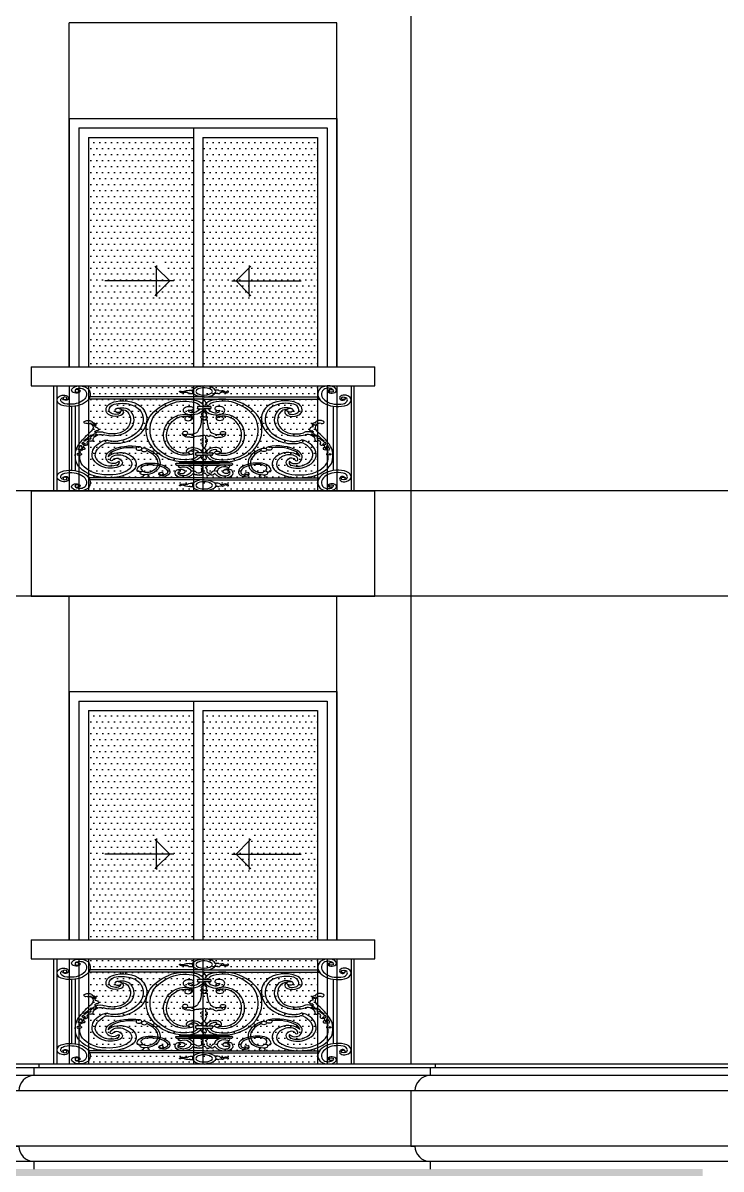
# Model space of a CAD drawing. Extents: x 185 to 567, y -69 to 170.
# Drawn here: x 503.09 to 506.75, y -42.64 to -36.64 of the extents above; entities that cross this region are included whole.
import ezdxf

# ---------------------------------------------------------------- set-up
doc = ezdxf.new("R2010")
doc.units = 0
doc.header["$LTSCALE"] = 0.25
doc.header["$MEASUREMENT"] = 0
doc.layers.get('0').update_dxf_attribs({"linetype": 'CONTINUOUS'})
for name, color, linetype in [('A-ELV 4', 41, 'CONTINUOUS'), ('A-ELV 6', 71, 'CONTINUOUS'), ('A-FerFroge', 156, 'CONTINUOUS'), ('A-GRC', 8, 'CONTINUOUS'), ('A-groves', 8, 'CONTINUOUS'), ('A-WIN', 3, 'CONTINUOUS'), ('A-WIN HAT', 125, 'CONTINUOUS')]:
    doc.layers.add(name, color=color, linetype=linetype)

# ---------------------------------------------------------------- blocks, each defined once
blk = doc.blocks.new('A$C5D9A0A75')
at = {"color": 8}
for p, q in [((-0.2424, -0.5809), (-0.251, -0.5723)), ((-0.2424, -0.5687), (-0.2424, -0.5809)), ((0.2424, -0.5687), (0.2424, -0.5809)), ((0.2424, -0.5809), (0.251, -0.5723)), ((-0.1517, -0.65), (-0.1733, -0.65)), ((0.1517, -0.65), (0.1733, -0.65)), ((-0.251, -0.7277), (-0.2424, -0.7191)), ((-0.2424, -0.7191), (-0.2424, -0.7313)), ((0.2424, -0.7191), (0.2424, -0.7313)), ((0.251, -0.7277), (0.2424, -0.7191))]:
    blk.add_line(p, q, dxfattribs=at)
for p, q in [((-0.1733, -0.65), (-0.5132, -0.65)), ((0.1733, -0.65), (0.5132, -0.65))]:
    blk.add_line(p, q)
at = {"elevation": 0}
for points in [[(-0.2424, -0.5809), (-0.1733, -0.65), (-0.2424, -0.7191), (-0.2424, -0.5809)], [(0.2424, -0.5809), (0.1733, -0.65), (0.2424, -0.7191), (0.2424, -0.5809)]]:
    blk.add_lwpolyline(points, dxfattribs=at)
blk = doc.blocks.new('winnnn')
at = {"layer": 'A-WIN HAT'}
h = blk.add_hatch(dxfattribs=at)
h.set_pattern_fill('DOTS', color=256, scale=0.5, style=0)
h.set_pattern_definition([(0, (-0.6, -1.95), (0.015625, 0.03125), [0, -0.03125])])
h.paths.add_polyline_path([(0.6, -0.1), (0, -0.1), (0, -1.3), (0.6, -1.3)])
h.paths.add_polyline_path([(0.2424, -0.7298), (0.2424, -0.8679), (0.1733, -0.7989)], flags=16)
h.paths.add_polyline_path([(-0.05, -0.1), (-0.6, -0.1), (-0.6, -1.3), (-0.05, -1.3)])
h.paths.add_polyline_path([(-0.2424, -0.7298), (-0.1733, -0.7989), (-0.2424, -0.8679)], flags=16)
h.paths.add_polyline_path([(0.6, -1.4), (0, -1.4), (0, -1.95), (0.6, -1.95)])
h.paths.add_polyline_path([(-0.05, -1.4), (-0.6, -1.4), (-0.6, -1.95), (-0.05, -1.95)])
for p, q in [((-0.7, 0), (0.7, 0)), ((-0.7, 0), (-0.7, -1.3)), ((0.7, 0), (0.7, -1.3)), ((-0.65, -0.05), (0.65, -0.05)), ((-0.65, -0.05), (-0.65, -1.3)), ((-0.05, -0.05), (-0.05, -1.3, 0)), ((0.65, -0.05), (0.65, -1.3)), ((-0.6, -0.1), (-0.05, -0.1)), ((-0.6, -0.1), (-0.6, -1.3)), ((0, -0.1), (0.6, -0.1)), ((0, -0.1), (0, -1.3, 0)), ((0.6, -0.1), (0.6, -1.3)), ((-0.7, -1.4), (-0.7, -1.95)), ((-0.65, -1.4), (-0.65, -1.95)), ((-0.6, -1.4), (-0.6, -1.95)), ((-0.05, -1.4, 0), (-0.05, -1.95, 0)), ((0, -1.4, 0), (0, -1.95, 0)), ((0.6, -1.4), (0.6, -1.95)), ((0.65, -1.4), (0.65, -1.95)), ((0.7, -1.4), (0.7, -1.95))]:
    blk.add_line(p, q)
blk.add_blockref('A$C5D9A0A75', (0, -0.2009, 0))
blk = doc.blocks.new('A$C50FD488D')
for p, q in [((0.209, -0.6483), (0.209, -0.1009)), ((0.2186, -0.0998), (0.2186, -0.6493)), ((1.1814, -0.0998), (1.1814, -0.6493)), ((1.191, -0.6483), (1.191, -0.1009)), ((0.6548, -0.123), (0.6628, -0.123)), ((0.6548, -0.1403), (0.6647, -0.1403)), ((0.7452, -0.1403), (0.7353, -0.1403)), ((0.7452, -0.123), (0.7372, -0.123)), ((0.7, -0.1694), (0.3225, -0.1694)), ((0.7, -0.1578), (0.3264, -0.1578)), ((0.4338, -0.1694), (0.4338, -0.178)), ((0.4426, -0.1694), (0.4426, -0.1784)), ((0.7, -0.1578), (1.0736, -0.1578)), ((0.7, -0.1694), (1.0775, -0.1694)), ((0.9574, -0.1694), (0.9574, -0.1784)), ((0.9662, -0.1694), (0.9662, -0.178)), ((0.2661, -0.2081), (0.2661, -0.5419)), ((0.2779, -0.2064), (0.2779, -0.5436)), ((0.6783, -0.2087), (0.6783, -0.2183)), ((0.7, -0.2072), (0.6798, -0.2072)), ((0.6798, -0.2197), (0.7, -0.2197)), ((0.7, -0.2072), (0.7202, -0.2072)), ((0.7202, -0.2197), (0.7, -0.2197)), ((0.7217, -0.2087), (0.7217, -0.2183)), ((1.1221, -0.2064), (1.1221, -0.5436)), ((1.1339, -0.2081), (1.1339, -0.5419)), ((0.5125, -0.2997), (0.5102, -0.2997)), ((0.5161, -0.2804), (0.5121, -0.2804)), ((0.7006, -0.2627), (0.6887, -0.2627)), ((0.7006, -0.2784), (0.6904, -0.2784)), ((0.695, -0.2742), (0.695, -0.2784)), ((0.6994, -0.2627), (0.7113, -0.2627)), ((0.6994, -0.2784), (0.7096, -0.2784)), ((0.705, -0.2742), (0.705, -0.2784)), ((0.8839, -0.2804), (0.8879, -0.2804)), ((0.8875, -0.2997), (0.8898, -0.2997)), ((0.6839, -0.3272), (0.6818, -0.3272)), ((0.7161, -0.3272), (0.7182, -0.3272)), ((0.6957, -0.3623), (0.6957, -0.3754)), ((0.7043, -0.3623), (0.7043, -0.3754)), ((0.7, -0.4498), (0.675, -0.4498)), ((0.7, -0.4498), (0.725, -0.4498)), ((0.6721, -0.4527), (0.6721, -0.4606)), ((0.675, -0.4635), (0.7, -0.4635)), ((0.725, -0.4635), (0.7, -0.4635)), ((0.7279, -0.4527), (0.7279, -0.4606)), ((0.6071, -0.508), (0.6071, -0.5113)), ((0.6101, -0.5051), (0.7, -0.5051)), ((0.6101, -0.5142), (0.7, -0.5142)), ((0.6196, -0.4984), (0.7, -0.4984)), ((0.6196, -0.4984), (0.6196, -0.5051)), ((0.7, -0.4984), (0.6493, -0.4984)), ((0.7, -0.5051), (0.6493, -0.5051)), ((0.7, -0.5142), (0.6493, -0.5142)), ((0.6904, -0.5142), (0.6904, -0.5216)), ((0.7, -0.4984), (0.7507, -0.4984)), ((0.7804, -0.4984), (0.7, -0.4984)), ((0.7, -0.5051), (0.7507, -0.5051)), ((0.7899, -0.5051), (0.7, -0.5051)), ((0.7, -0.5142), (0.7507, -0.5142)), ((0.7899, -0.5142), (0.7, -0.5142)), ((0.7096, -0.5142), (0.7096, -0.5216)), ((0.7804, -0.4984), (0.7804, -0.5051)), ((0.7929, -0.508), (0.7929, -0.5113)), ((0.6896, -0.5511), (0.6913, -0.5511)), ((0.6913, -0.5365), (0.6913, -0.5511)), ((0.7087, -0.5365), (0.7087, -0.5511)), ((0.7104, -0.5511), (0.7087, -0.5511)), ((0.7, -0.5806), (0.3225, -0.5806)), ((0.7, -0.5922), (0.3264, -0.5922)), ((0.7, -0.5806), (1.0775, -0.5806)), ((0.7, -0.5922), (1.0736, -0.5922)), ((0.6548, -0.6097), (0.6647, -0.6097)), ((0.6548, -0.627), (0.6628, -0.627)), ((0.7452, -0.6097), (0.7353, -0.6097)), ((0.7452, -0.627), (0.7372, -0.627))]:
    blk.add_line(p, q)
at = {"extrusion": (0, 0, -1)}
for centre, major_axis, ratio, start_param, end_param in [((0.2921, -0.1258), (-0.0261, 0), 0.986193, 0.359204, 1.773868), ((0.2934, -0.1324), (0.0205, 0), 0.986193, 4.240292, 5.936586), ((0.2934, -0.1324), (-0.0326, 0), 0.986193, 1.693369, 2.794993), ((0.7, -0.1293), (-0.0381, 0), 0.770201, 4.712389, 7.853982), ((0.7, -0.1293), (-0.0273, 0.0003), 0.684091, 4.704331, 7.845923), ((0.2448, -0.173), (0.0261, 0), 0.986193, 2.925853, 4.340517), ((0.241, -0.1635), (0.0157, 0), 0.986193, 4.340517, 6.796357), ((0.2823, -0.1222), (0.0157, 0), 0.986193, 1.044957, 3.500797), ((0.2921, -0.1258), (0.014, 0), 0.986193, 3.500797, 4.101526), ((0.2858, -0.128), (-0.00887, 0), 0.986193, 1.609909, 4.186549), ((0.2625, -0.1436), (-0.0534, 0), 0.986193, 2.793121, 3.920657), ((0.2625, -0.1436), (-0.0655, 0), 0.986193, 2.793121, 3.920657), ((0.6222, -0.13), (-0.0028, 0), 0.986193, -0.347364, 2.45784), ((0.6295, -0.1254), (-0.0114, 0), 0.986193, 4.153001, 5.767627), ((0.6295, -0.1254), (-0.00588, 0), 0.986193, 3.689898, 5.767627), ((0.6391, -0.1312), (-0.00547, 0), 0.986193, 0.548305, 1.353902), ((0.6406, -0.1429), (0.00954, 0), 0.986193, 4.147409, 5.443922), ((0.64, -0.1359), (0.0103, 0), 0.986193, 4.517077, 4.873859), ((0.6413, -0.1028), (0.0235, 0), 0.986193, 1.128208, 1.558447), ((0.645, -0.138), (-0.00206, 0.00206), 1, 1.523847, 1.779943), ((0.6548, -0.1317), (0.00879, 0), 0.986193, 1.570796, 2.558971), ((0.6548, -0.1317), (0.00879, 0), 0.986193, 4.310092, 4.712389), ((0.2516, -0.1742), (0.0326, 0), 0.986193, 1.904728, 3.006352), ((0.2516, -0.1742), (0.0205, 0), 0.986193, 1.904728, 3.601022), ((0.2448, -0.173), (0.014, 0), 0.986193, 3.739788, 4.340517), ((0.2447, -0.165), (0.00696, 0), 0.986193, 3.141593, 9.424778), ((0.247, -0.1668), (0.00887, 0), 0.986193, 0.513172, 3.089812), ((0.2625, -0.1436), (-0.0534, 0), 0.986193, 3.920657, 5.048192), ((0.4243, -0.2245), (0.045, 0), 0.986193, 3.136144, 4.437415), ((0.4353, -0.2481), (-0.0711, 0), 0.986193, 1.239292, 2.685863), ((0.683, -0.3257), (-0.1734, 0), 0.986193, 0.307207, 0.972216), ((0.6371, -0.2594), (0.092, 0), 0.986193, 4.113809, 5.142554), ((0.6371, -0.2594), (0.0807, 0), 0.986193, 4.113809, 5.142554), ((0.6588, -0.2128), (-0.0287, 0), 0.986193, 2.000961, 2.94312), ((0.6588, -0.2128), (-0.04, 0), 0.986193, 2.000961, 2.99964), ((0.7044, -0.1907), (0.0109, 0), 0.986193, 2.526413, 3.810715), ((0.6844, -0.1751), (-0.0145, 0), 0.986193, 2.72718, 3.810715), ((0.2625, -0.1436), (-0.0655, 0), 0.986193, 3.920657, 5.048192), ((0.411, -0.2282), (0.0318, 0), 0.986193, 1.02315, 3.250179), ((0.4243, -0.2245), (0.0343, 0), 0.986193, 3.117833, 4.149148), ((0.4308, -0.257), (-0.0667, 0), 0.986193, 1.189802, 2.81634), ((0.419, -0.2277), (0.0104, 0), 0.986193, 3.141593, 9.424778), ((0.4306, -0.2453), (0.0316, 0), 0.986193, 4.08399, 5.814843), ((0.4148, -0.2381), (-0.0213, 0), 0.986193, 1.766722, 4.073893), ((0.4306, -0.2453), (0.021, 0), 0.986193, -1.540418, -0.468342), ((0.3935, -0.2713), (0.119, 0), 0.986193, -0.478494, 0.140238), ((0.683, -0.3257), (0.1621, 0), 0.986193, 3.544055, 4.113809), ((0.6575, -0.2273), (0.0253, 0), 0.986193, 1.662425, 3.379143), ((0.6513, -0.2258), (-0.0189, 0), 0.986193, 0.23755, 1.917148), ((0.6541, -0.2182), (-0.0107, 0), 0.986193, 1.917148, 5.316293), ((0.6588, -0.2128), (0.04, 0), 0.986193, 0.177072, 1.662425), ((0.6588, -0.2128), (-0.0287, 0), 0.986193, 3.389621, 4.490786), ((0.6798, -0.2087), (0.00147, 0), 0.986193, 3.141593, 4.712389), ((0.6798, -0.2183), (0.00147, 0), 0.986193, 1.570796, 3.141593), ((0.411, -0.2282), (0.0212, 0), 0.986193, 1.359839, 3.277918), ((0.4148, -0.2381), (0.0107, 0), 0.986193, -0.207114, 1.517375), ((0.3646, -0.2783), (0.0949, 0), 0.986193, -0.468342, 0.502042), ((0.3646, -0.2783), (-0.1056, 0), 0.986193, 2.67325, 3.643635), ((0.3738, -0.2759), (-0.1269, 0), 0.986193, 2.81634, 3.559374), ((0.6372, -0.3587), (0, 0.1102), 0.634622, -1.455899, 0.198074), ((0.6441, -0.2665), (-0.0174, 0), 0.986193, 1.67343, 3.999532), ((0.6618, -0.2272), (0.0138, 0), 0.986193, 1.325993, 3.162944), ((0.6956, -0.2483), (0.00484, 0), 0.986193, 2.222604, 4.060581), ((0.6951, -0.2595), (0.00403, 0), 0.986193, 2.222604, 4.060581), ((0.6833, -0.2323), (0.0155, 0), 0.986193, -0.501731, 0.918989), ((0.691, -0.2542), (0.00273, 0), 0.986193, -0.918989, 0.918989), ((0.3143, -0.2907), (-0.0071, 0), 0.986193, 4.239124, 6.908824), ((0.3209, -0.2953), (0.0152, 0), 0.986193, 3.767232, 5.474069), ((0.3224, -0.3063), (-0.0107, 0), 0.986193, 1.097531, 2.553849), ((0.2998, -0.3171), (0.0457, 0), 0.986193, -0.809116, -0.712984), ((0.3358, -0.2921), (0.00146, 0), 0.986193, 1.387681, 3.665061), ((0.3315, -0.2897), (-0.00351, 0), 0.986193, 2.51217, 3.665061), ((0.3376, -0.3017), (-0.00841, 0), 0.986193, 1.387681, 2.785357), ((0.332, -0.3037), (-0.0144, 0), 0.986193, 2.785357, 3.792328), ((0.3821, -0.2825), (0.1293, 0), 0.986193, 0.040903, 1.04538), ((0.6364, -0.3304), (0, 0.168), 0.749863, 2.987054, 5.054443), ((0.5118, -0.2802), (0.1786, 0), 0.986193, -0.010351, 0.269948), ((0.7013, -0.2633), (-0.0127, 0), 0.986193, -1.050198, 0.054521), ((0.3036, -0.3187), (0.0334, 0), 0.986193, -0.587743, 0.619356), ((0.3445, -0.3136), (0.00147, 0), 0.986193, 1.906583, 3.426498), ((0.3456, -0.3139), (-0.00182, 0.00182), 1, 5.778964, 6.141834), ((0.3431, -0.3375), (0.00181, 0), 0.986193, -0.253663, 1.416259), ((0.3386, -0.3303), (0.0165, 0), 0.986193, -1.23501, -0.133651), ((0.3466, -0.3366), (-0.00175, 0), 0.986193, -0.253663, 2.002078), ((0.3487, -0.3289), (-0.00629, 0), 0.986193, 3.007942, 4.929364), ((0.3985, -0.2966), (0.0669, 0), 0.986193, 0.502042, 2.015089), ((0.4005, -0.2989), (0.0534, 0), 0.986193, 0.481174, 2.075535), ((0.3828, -0.2799), (-0.117, 0), 0.986193, 3.559374, 4.361123), ((0.6534, -0.327), (0.0285, 0), 0.986193, 0.005829, 1.918893), ((0.6936, -0.5929), (-0.4456, 0), 0.986193, 0.456975, 0.619356), ((0.2462, -0.3282), (0.0854, 0), 0.986193, 0.444529, 0.783696), ((0.3269, -0.3661), (-0.00411, 0), 0.986193, 0.444529, 3.917405), ((0.3343, -0.3726), (-0.00575, 0), 0.986193, -0.597423, 0.701205), ((0.3359, -0.3583), (0.00328, 0), 0.986193, 1.056125, 3.391753), ((0.3327, -0.3493), (-0.0083, 0), 0.986193, 3.078791, 4.711877), ((0.3629, -0.3816), (-0.0264, 0), 0.986193, -0.122631, 0.984654), ((0.341, -0.3672), (-0.00708, 0), 0.986193, 1.056125, 1.960136), ((0.3461, -0.3481), (0.00514, 0), 0.986193, 1.224743, 3.000432), ((0.3437, -0.3407), (0.00156, 0), 0.986193, 2.393715, 4.557851), ((0.3389, -0.3451), (-0.00499, 0), 0.986193, 2.393715, 2.865382), ((0.3451, -0.3434), (-0.00147, 0), 0.986193, 4.095125, 6.006974), ((0.3617, -0.373), (-0.0219, 0), 0.986193, 0.60362, 0.944428), ((0.36, -0.3641), (0.0243, 0), 0.986193, 4.095125, 5.362212), ((0.3483, -0.3542), (-0.00144, 0), 0.986193, 1.218517, 4.325141), ((0.3617, -0.373), (0.0189, 0), 0.986193, 3.923198, 5.156681), ((0.6372, -0.3581), (0, 0.1052), 0.664345, 2.792693, 4.826957), ((0.6481, -0.3501), (-0.0189, 0), 0.986193, 4.424307, 6.467477), ((0.6382, -0.3467), (0.00867, 0), 0.986193, 3.141593, 9.424778), ((0.6599, -0.3629), (-0.00819, 0), 0.986193, 3.762001, 5.60071), ((0.6777, -0.3759), (0.014, 0), 0.986193, 3.787884, 5.054616), ((0.6841, -0.3565), (-0.0067, 0), 0.986193, 3.987504, 4.964118), ((0.6917, -0.365), (-0.00484, 0), 0.986193, 0.845912, 2.529622), ((0.4242, -0.4623), (0.1454, 0), 0.986193, 3.070847, 3.598568), ((0.2968, -0.4152), (-0.00258, 0), 0.986193, 0.190764, 3.677531), ((0.3086, -0.4016), (-0.00766, 0), 0.986193, -0.544841, 0.757911), ((0.3074, -0.4023), (-0.00629, 0), 0.986193, 3.685922, 5.738345), ((0.3031, -0.4013), (-0.00496, 0), 0.986193, 1.545099, 3.312198), ((0.3122, -0.4176), (0.00705, 0), 0.986193, 2.192956, 4.9735), ((0.3085, -0.3882), (-0.00191, 0), 0.986193, 3.7565, 6.59316), ((0.3112, -0.4027), (0.00326, 0), 0.986193, 1.079241, 3.312198), ((0.3271, -0.4011), (0.0209, 0), 0.986193, 3.756501, 4.081862), ((0.3154, -0.4058), (-0.00536, 0), 0.986193, 2.583833, 4.9735), ((0.3066, -0.3735), (0.0138, 0), 0.986193, 0.400155, 0.940269), ((0.3302, -0.3967), (-0.0121, 0), 0.986193, -0.557759, 0.436551), ((0.3256, -0.3946), (0.00706, 0), 0.986193, 3.578144, 5.326019), ((0.3231, -0.3804), (-0.00404, 0), 0.986193, 0.400155, 2.512824), ((0.3279, -0.3769), (0.00194, 0), 0.986193, -0.597423, 2.512824), ((0.3323, -0.3853), (0.00445, 0), 0.986193, -0.122631, 2.184426), ((0.4137, -0.4531), (-0.0791, 0), 0.986193, 0.094175, 1.069333), ((0.4591, -0.4875), (0.1219, 0), 0.986193, 3.626248, 3.961743), ((0.3793, -0.3901), (0.00656, 0), 0.986193, 4.127294, 5.247131), ((0.3829, -0.4142), (-0.0164, 0), 0.986193, 1.131987, 1.889406), ((0.4068, -0.3443), (0.0474, 0), 0.986193, 1.219531, 2.105538), ((0.4107, -0.3311), (-0.0723, 0), 0.986193, 4.186973, 5.030999), ((0.46, -0.5116), (-0.0986, 0), 0.986193, 0.847252, 1.876614), ((0.6934, -0.3825), (0.00433, 0), 0.986193, 1.875147, 4.408038), ((0.6963, -0.4005), (-0.00587, 0), 0.986193, -0.780965, 0.780965), ((0.6904, -0.3729), (-0.00589, 0), 0.986193, 3.583441, 4.408038), ((0.6906, -0.3915), (0.00524, 0), 0.986193, -1.266445, 1.266445), ((0.6868, -0.4098), (0.00756, 0), 0.986193, -0.780965, -0.059676), ((0.706, -0.4126), (0.0121, 0), 0.986193, 2.301082, 3.417667), ((0.4249, -0.4637), (-0.1398, 0), 0.986193, 0.223137, 0.363351), ((0.2922, -0.4288), (-0.00571, 0), 0.986193, 3.508652, 5.408534), ((0.3069, -0.4463), (0.0127, 0), 0.986193, 2.444401, 4.409658), ((0.3022, -0.4326), (-0.00495, 0), 0.986193, 0.367059, 1.782679), ((0.3022, -0.4183), (-0.00375, 0), 0.986193, -1.206139, 0.535939), ((0.2993, -0.4259), (-0.00441, 0), 0.986193, 1.935454, 3.61259), ((0.3044, -0.4283), (-0.00631, 0), 0.986193, 2.192956, 4.91313), ((0.4093, -0.4607), (0.0759, 0), 0.986193, 2.176291, 3.342001), ((0.4093, -0.4607), (0.0653, 0), 0.986193, 2.176291, 3.613177), ((0.4259, -0.4735), (-0.0471, 0), 0.986193, -0.551208, 0.847252), ((0.4259, -0.4735), (0.0395, 0), 0.986193, 3.247905, 3.988844), ((0.4246, -0.4926), (-0.0447, 0), 0.986193, 0.555033, 2.128552), ((0.46, -0.5116), (-0.091, 0), 0.986193, 0.847252, 1.775558), ((0.4869, -0.4275), (0.00925, 0), 0.986193, 3.141593, 9.424778), ((0.5044, -0.435), (0.00925, 0), 0.986193, 3.141593, 9.424778), ((0.46, -0.5116), (0.0986, 0), 0.986193, -1.051426, -0.604473), ((0.46, -0.5116), (0.091, 0), 0.986193, -0.95037, -0.604473), ((0.5419, -0.4474), (-0.00969, 0), 0.986193, 0.203134, 1.344916), ((0.6613, -0.4415), (-0.0187, 0), 0.986193, -0.611101, 1.440214), ((0.6625, -0.4377), (0.00464, 0), 0.986193, 1.87872, 4.710272), ((0.6629, -0.4536), (0.031, 0), 0.986193, 4.581806, 6.159658), ((0.6628, -0.4536), (0.0208, 0), 0.986193, 4.699759, 6.096997), ((0.675, -0.4527), (0.00294, 0), 0.986193, 3.141593, 4.712389), ((0.7035, -0.4388), (-0.0108, 0), 0.986193, -0.769176, 0.965496), ((0.6938, -0.4481), (0.00262, 0), 0.986193, -0.769176, 0.769176), ((0.6942, -0.4256), (0.0055, 0), 0.986193, -0.84051, 0.965496), ((0.3853, -0.4756), (0.1062, 0), 0.986193, 2.22596, 3.172079), ((0.2876, -0.4578), (0.0038, 0), 0.986193, 3.141593, 9.424778), ((0.3854, -0.4756), (0.0917, 0), 0.986193, 2.216856, 3.176603), ((0.3217, -0.4709), (0.028, 0), 0.986193, 3.087824, 3.501086), ((0.2959, -0.4577), (0.00362, 0), 0.986193, -1.200664, 1.691177), ((0.4208, -0.4878), (-0.0279, 0), 0.986193, 0.006108, 1.81447), ((0.3972, -0.4873), (0.00434, 0), 0.986193, -0.037495, 3.068222), ((0.4143, -0.4918), (0.0135, 0), 0.986193, 3.494217, 5.041103), ((0.4067, -0.5019), (-0.026, 0), 0.986193, 2.049556, 4.160152), ((0.4116, -0.5096), (-0.0517, 0), 0.986193, 1.883649, 3.597263), ((0.4116, -0.5096), (0.0662, 0), 0.986193, -0.984044, 0.45567), ((0.4724, -0.5031), (-0.0759, 0), 0.986193, 2.537119, 3.56788), ((0.4724, -0.5031), (0.0836, 0), 0.986193, -0.604473, 0.213243), ((0.5419, -0.4474), (0.00969, 0), 0.986193, 0.579329, 1.596479), ((0.6447, -0.4482), (0.0501, 0), 0.986193, 0.31332, 1.348449), ((0.6504, -0.4512), (0.0333, 0), 0.986193, 0.38402, 1.030313), ((0.675, -0.4606), (-0.00294, 0), 0.986193, 4.712389, 6.283185), ((0.6997, -0.4788), (-0.00775, 0), 0.986193, -0.81588, 0.81588), ((0.689, -0.4676), (0.0079, 0), 0.986193, -0.546224, 0.81588), ((0.6877, -0.4914), (0.00973, 0), 0.986193, -0.81588, 0.81588), ((0.3943, -0.4821), (0.0496, 0), 0.986193, 1.018559, 2.176291), ((0.3943, -0.4821), (0.0389, 0), 0.986193, 1.018559, 2.176291), ((0.4021, -0.4879), (-0.0193, 0), 0.986193, 3.502327, 5.731977), ((0.4067, -0.5019), (0.0153, 0), 0.986193, -0.500246, 1.018559), ((0.5195, -0.5424), (-0.0388, 0), 0.986193, -0.010266, 1.508225), ((0.5144, -0.5326), (-0.02, 0), 0.986193, -0.153938, 1.183318), ((0.5198, -0.5432), (-0.0319, 0), 0.986193, 1.15152, 1.500262), ((0.5243, -0.5808), (-0.0781, 0), 0.986193, 1.477321, 2.262749), ((0.5243, -0.5808), (-0.0704, 0), 0.986193, 1.477321, 2.262749), ((0.4992, -0.5119), (-0.0556, 0), 0.986193, 3.300043, 4.143488), ((0.5501, -0.55), (-0.0375, 0), 0.986193, 2.265705, 3.10214), ((0.6101, -0.508), (0.00294, 0), 0.986193, 3.141593, 4.712389), ((0.6101, -0.5113), (-0.00294, 0), 0.986193, 4.712389, 6.283185), ((0.6209, -0.5218), (-0.00525, 0), 0.986193, 4.527174, 6.98995), ((0.6335, -0.5468), (0.0332, 0), 0.986193, 4.187766, 6.285251), ((0.6335, -0.5468), (-0.0233, 0), 0.986193, 1.046173, 3.586786), ((0.695, -0.5214), (0.00463, 0), 0.986193, 1.620238, 3.108149), ((0.2516, -0.5758), (-0.0326, 0), 0.986193, 0.13524, 1.236864), ((0.2516, -0.5758), (0.0205, 0), 0.986193, 2.682163, 4.378457), ((0.2625, -0.6064), (0.0655, 0), 0.986193, 4.376586, 5.504121), ((0.2625, -0.6064), (0.0534, 0), 0.986193, 4.376586, 5.504121), ((0.2625, -0.6064), (-0.0655, 0), 0.986193, 2.362528, 3.490064), ((0.3775, -0.4944), (-0.0865, 0), 0.986193, 4.712389, 5.430246), ((0.3775, -0.4944), (-0.072, 0), 0.986193, 4.695569, 5.430246), ((0.3915, -0.4868), (0.0953, 0), 0.986193, 0.581027, 1.717764), ((0.3915, -0.4865), (-0.081, 0), 0.986193, 3.748469, 4.870759), ((0.4892, -0.5422), (-0.00856, 0), 0.986193, 2.258777, 6.210372), ((0.4995, -0.5557), (-0.00856, 0), 0.986193, -1.220497, 2.8792), ((0.5067, -0.5257), (0.0397, 0), 0.986193, 0.971295, 1.828835), ((0.5138, -0.5305), (-0.0241, 0), 0.986193, 4.01445, 4.96415), ((0.4992, -0.5119), (-0.0479, 0), 0.986193, 3.629804, 4.033873), ((0.5604, -0.5612), (0.00859, 0), 0.986193, 2.449744, 4.261139), ((0.56, -0.5594), (0.00684, 0), 0.986193, 3.141593, 9.424778), ((0.5501, -0.55), (0.0298, 0), 0.986193, -0.875887, -0.023874), ((0.566, -0.5518), (-0.0143, 0), 0.986193, 2.957403, 4.232351), ((0.566, -0.5518), (0.0219, 0), 0.986193, -0.154706, 1.090758), ((0.6303, -0.5559), (0.0253, 0), 0.986193, 1.521268, 3.60072), ((0.6223, -0.5518), (-0.0163, 0), 0.986193, 0.44789, 2.354725), ((0.6309, -0.5559), (0.0159, 0), 0.986193, 1.544729, 3.589483), ((0.6306, -0.5454), (-0.0265, 0), 0.986193, 3.586786, 4.686322), ((0.6319, -0.5465), (0.0348, 0), 0.986193, 0.432203, 1.57951), ((0.6335, -0.5468), (0.0233, 0.0233), 1, 1.165751, 1.225211), ((0.6629, -0.5649), (0.00605, 0), 0.986193, -1.339211, -0.50515), ((0.6682, -0.5516), (-0.00509, 0), 0.986193, 1.277223, 2.908786), ((0.675, -0.5583), (0.00781, 0), 0.986193, 1.353928, 2.636442), ((0.6815, -0.5485), (0.00856, 0), 0.986193, 0.31267, 2.908786), ((0.6873, -0.5607), (-0.00726, 0), 0.986193, 3.205723, 5.116798), ((0.6976, -0.5357), (-0.00637, 0), 0.986193, -0.119702, 1.112412), ((0.6979, -0.5614), (0.00336, 0), 0.986193, 3.205723, 4.562542), ((0.6938, -0.528), (-0.00233, 0), 0.986193, 2.029181, 4.254004), ((0.6971, -0.5559), (-0.00221, 0), 0.986193, 3.148587, 4.562542), ((0.7005, -0.5558), (0.000869, 0.000869), 1, 3.843332, 5.068991), ((0.2448, -0.577), (-0.0261, 0), 0.986193, -1.198924, 0.21574), ((0.2448, -0.577), (-0.014, 0), 0.986193, -1.198924, -0.598195), ((0.241, -0.5865), (-0.0157, 0), 0.986193, 2.628421, 5.084261), ((0.2447, -0.585), (0.00696, 0), 0.986193, 3.141593, 9.424778), ((0.247, -0.5832), (-0.00887, 0), 0.986193, 0.05178, 2.628421), ((0.2625, -0.6064), (0.0534, 0), 0.986193, -0.779064, 0.348471), ((0.5049, -0.5732), (0.00492, 0), 0.986193, 2.129858, 4.153328), ((0.4978, -0.5619), (0.0086, 0), 0.986193, 0.273969, 1.011735), ((0.5001, -0.5809), (-0.00425, 0), 0.986193, 2.129858, 3.088852), ((0.5225, -0.5619), (-0.0086, 0), 0.986193, -1.011735, -0.273969), ((0.5201, -0.5809), (-0.00425, 0), 0.986193, 0.05274, 1.011735), ((0.5153, -0.5732), (-0.00492, 0), 0.986193, 2.129858, 4.153328), ((0.5677, -0.5552), (-0.0181, 0), 0.986193, 4.232351, 5.591336), ((0.5677, -0.5552), (0.0104, 0), 0.986193, 1.090758, 1.92466), ((0.6789, -0.5753), (0.00989, 0), 0.986193, 4.495521, 5.311814), ((0.7, -0.6207), (-0.0381, 0), 0.770201, 7.853982, 10.995574), ((0.2823, -0.6278), (-0.0157, 0), 0.986193, -0.359204, 2.096636), ((0.2921, -0.6242), (0.0261, 0), 0.986193, 1.367724, 2.782388), ((0.284, -0.6242), (0.00696, 0), 0.986193, 3.141593, 9.424778), ((0.2921, -0.6242), (-0.014, 0), 0.986193, -0.959933, -0.359204), ((0.2934, -0.6176), (-0.0205, 0), 0.986193, 3.488192, 5.184486), ((0.2858, -0.622), (0.00887, 0), 0.986193, -1.044957, 1.531684), ((0.2934, -0.6176), (0.0326, 0), 0.986193, 0.3466, 1.448224), ((0.6222, -0.62), (0.0028, 0), 0.986193, 0.683753, 3.488957), ((0.6295, -0.6246), (0.0114, 0), 0.986193, 3.657151, 5.271777), ((0.6295, -0.6246), (0.00588, 0), 0.986193, 3.657151, 5.73488), ((0.6391, -0.6188), (0.00547, 0), 0.986193, 1.78769, 2.593288), ((0.6406, -0.6071), (0.00954, 0), 0.986193, 0.839263, 2.135776), ((0.64, -0.6141), (0.0103, 0), 0.986193, 1.409326, 1.766108), ((0.6413, -0.6472), (0.0235, 0), 0.986193, -1.558447, -1.128208), ((0.645, -0.612), (0.00206, 0.00206), 1, 1.36165, 1.617745), ((0.6548, -0.6183), (-0.00879, 0), 0.986193, 0.582622, 1.570796), ((0.6548, -0.6183), (0.00879, 0), 0.986193, 1.570796, 1.973093), ((0.7, -0.6207), (-0.0273, 0.0003), 0.684091, 1.562738, 4.704331)]:
    blk.add_ellipse(centre, major_axis=major_axis, ratio=ratio, start_param=start_param, end_param=end_param, dxfattribs=at)
for centre, major_axis, ratio, start_param, end_param in [((0.7, -0.1293), (0.0381, 0), 0.770201, 4.712389, 7.853982), ((0.7, -0.1293), (0.0273, 0.0003), 0.684091, 4.704331, 7.845923), ((1.1066, -0.1324), (0.0326, 0), 0.986193, 1.693369, 2.794993), ((1.1066, -0.1324), (-0.0205, 0), 0.986193, 4.240292, 5.936586), ((1.1079, -0.1258), (0.0261, 0), 0.986193, 0.359204, 1.773868), ((0.7452, -0.1317), (-0.00879, 0), 0.986193, 4.310092, 4.712389), ((0.7452, -0.1317), (-0.00879, 0), 0.986193, 1.570796, 2.558971), ((0.7587, -0.1028), (-0.0235, 0), 0.986193, 1.128208, 1.558447), ((0.755, -0.138), (0.00206, 0.00206), 1, 1.523847, 1.779943), ((0.7594, -0.1429), (-0.00954, 0), 0.986193, 4.147409, 5.443922), ((0.76, -0.1359), (-0.0103, 0), 0.986193, 4.517077, 4.873859), ((0.7609, -0.1312), (0.00547, 0), 0.986193, 0.548305, 1.353902), ((0.7705, -0.1254), (0.0114, 0), 0.986193, 4.153001, 5.767627), ((0.7705, -0.1254), (0.00588, 0), 0.986193, 3.689898, 5.767627), ((0.7778, -0.13), (0.0028, 0), 0.986193, -0.347364, 2.45784), ((1.1375, -0.1436), (0.0655, 0), 0.986193, 2.793121, 3.920657), ((1.1375, -0.1436), (0.0534, 0), 0.986193, 2.793121, 3.920657), ((1.1142, -0.128), (0.00887, 0), 0.986193, 1.609909, 4.186549), ((1.1177, -0.1222), (-0.0157, 0), 0.986193, 1.044957, 3.500797), ((1.1079, -0.1258), (-0.014, 0), 0.986193, 3.500797, 4.101526), ((1.159, -0.1635), (-0.0157, 0), 0.986193, 4.340517, 6.796357), ((1.1552, -0.173), (-0.0261, 0), 0.986193, 2.925853, 4.340517), ((0.7156, -0.1751), (0.0145, 0), 0.986193, 2.72718, 3.810715), ((0.7412, -0.2128), (0.04, 0), 0.986193, 2.000961, 2.99964), ((0.6956, -0.1907), (-0.0109, 0), 0.986193, 2.526413, 3.810715), ((0.7412, -0.2128), (0.0287, 0), 0.986193, 2.000961, 2.94312), ((0.7629, -0.2594), (-0.092, 0), 0.986193, 4.113809, 5.142554), ((0.7629, -0.2594), (-0.0807, 0), 0.986193, 4.113809, 5.142554), ((0.717, -0.3257), (0.1734, 0), 0.986193, 0.307207, 0.972216), ((0.9647, -0.2481), (0.0711, 0), 0.986193, 1.239292, 2.685863), ((0.9757, -0.2245), (-0.045, 0), 0.986193, 3.136144, 4.437415), ((1.1375, -0.1436), (0.0534, 0), 0.986193, 3.920657, 5.048192), ((1.153, -0.1668), (-0.00887, 0), 0.986193, 0.513172, 3.089812), ((1.1553, -0.165), (-0.00696, 0), 0.986193, 3.141593, 9.424778), ((1.1484, -0.1742), (-0.0205, 0), 0.986193, 1.904728, 3.601022), ((1.1484, -0.1742), (-0.0326, 0), 0.986193, 1.904728, 3.006352), ((1.1552, -0.173), (-0.014, 0), 0.986193, 3.739788, 4.340517), ((0.7412, -0.2128), (-0.04, 0), 0.986193, 0.177072, 1.662425), ((0.7412, -0.2128), (0.0287, 0), 0.986193, 3.389621, 4.490786), ((0.7202, -0.2087), (-0.00147, 0), 0.986193, 3.141593, 4.712389), ((0.7202, -0.2183), (-0.00147, 0), 0.986193, 1.570796, 3.141593), ((0.7459, -0.2182), (0.0107, 0), 0.986193, 1.917148, 5.316293), ((0.7487, -0.2258), (0.0189, 0), 0.986193, 0.23755, 1.917148), ((0.7425, -0.2273), (-0.0253, 0), 0.986193, 1.662425, 3.379143), ((0.717, -0.3257), (-0.1621, 0), 0.986193, 3.544055, 4.113809), ((1.0065, -0.2713), (-0.119, 0), 0.986193, -0.478494, 0.140238), ((0.9692, -0.257), (0.0667, 0), 0.986193, 1.189802, 2.81634), ((0.9694, -0.2453), (-0.0316, 0), 0.986193, 4.08399, 5.814843), ((0.9694, -0.2453), (-0.021, 0), 0.986193, -1.540418, -0.468342), ((0.9852, -0.2381), (0.0213, 0), 0.986193, 1.766722, 4.073893), ((0.981, -0.2277), (-0.0104, 0), 0.986193, 3.141593, 9.424778), ((0.989, -0.2282), (-0.0318, 0), 0.986193, 1.02315, 3.250179), ((0.9757, -0.2245), (-0.0343, 0), 0.986193, 3.117833, 4.149148), ((1.1375, -0.1436), (0.0655, 0), 0.986193, 3.920657, 5.048192), ((0.7167, -0.2323), (-0.0155, 0), 0.986193, -0.501731, 0.918989), ((0.709, -0.2542), (-0.00273, 0), 0.986193, -0.918989, 0.918989), ((0.7044, -0.2483), (-0.00484, 0), 0.986193, 2.222604, 4.060581), ((0.7049, -0.2595), (-0.00403, 0), 0.986193, 2.222604, 4.060581), ((0.7382, -0.2272), (-0.0138, 0), 0.986193, 1.325993, 3.162944), ((0.7559, -0.2665), (0.0174, 0), 0.986193, 1.67343, 3.999532), ((0.7628, -0.3587), (0, 0.1102), 0.634622, -1.455899, 0.198074), ((1.0262, -0.2759), (0.1269, 0), 0.986193, 2.81634, 3.559374), ((1.0354, -0.2783), (0.1056, 0), 0.986193, 2.67325, 3.643635), ((1.0354, -0.2783), (-0.0949, 0), 0.986193, -0.468342, 0.502042), ((0.9852, -0.2381), (-0.0107, 0), 0.986193, -0.207114, 1.517375), ((0.989, -0.2282), (-0.0212, 0), 0.986193, 1.359839, 3.277918), ((0.6987, -0.2633), (0.0127, 0), 0.986193, -1.050198, 0.054521), ((0.8882, -0.2802), (-0.1786, 0), 0.986193, -0.010351, 0.269948), ((0.7636, -0.3304), (0, 0.168), 0.749863, 2.987054, 5.054443), ((1.0179, -0.2825), (-0.1293, 0), 0.986193, 0.040903, 1.04538), ((1.068, -0.3037), (0.0144, 0), 0.986193, 2.785357, 3.792328), ((1.0624, -0.3017), (0.00841, 0), 0.986193, 1.387681, 2.785357), ((1.0642, -0.2921), (-0.00146, 0), 0.986193, 1.387681, 3.665061), ((1.0685, -0.2897), (0.00351, 0), 0.986193, 2.51217, 3.665061), ((1.1002, -0.3171), (-0.0457, 0), 0.986193, -0.809116, -0.712984), ((1.0791, -0.2953), (-0.0152, 0), 0.986193, 3.767232, 5.474069), ((1.0776, -0.3063), (0.0107, 0), 0.986193, 1.097531, 2.553849), ((1.0857, -0.2907), (0.0071, 0), 0.986193, 4.239124, 6.908824), ((0.7466, -0.327), (-0.0285, 0), 0.986193, 0.005829, 1.918893), ((1.0172, -0.2799), (0.117, 0), 0.986193, 3.559374, 4.361123), ((1.0015, -0.2966), (-0.0669, 0), 0.986193, 0.502042, 2.015089), ((0.9995, -0.2989), (-0.0534, 0), 0.986193, 0.481174, 2.075535), ((1.0513, -0.3289), (0.00629, 0), 0.986193, 3.007942, 4.929364), ((1.0614, -0.3303), (-0.0165, 0), 0.986193, -1.23501, -0.133651), ((1.0534, -0.3366), (0.00175, 0), 0.986193, -0.253663, 2.002078), ((1.0569, -0.3375), (-0.00181, 0), 0.986193, -0.253663, 1.416259), ((1.0555, -0.3136), (-0.00147, 0), 0.986193, 1.906583, 3.426498), ((1.0544, -0.3139), (0.00182, 0.00182), 1, 5.778964, 6.141834), ((1.0964, -0.3187), (-0.0334, 0), 0.986193, -0.587743, 0.619356), ((0.7083, -0.365), (0.00484, 0), 0.986193, 0.845912, 2.529622), ((0.7159, -0.3565), (0.0067, 0), 0.986193, 3.987504, 4.964118), ((0.7223, -0.3759), (-0.014, 0), 0.986193, 3.787884, 5.054616), ((0.7401, -0.3629), (0.00819, 0), 0.986193, 3.762001, 5.60071), ((0.7628, -0.3581), (0, 0.1052), 0.664345, 2.792693, 4.826957), ((0.7519, -0.3501), (0.0189, 0), 0.986193, 4.424307, 6.467477), ((0.7618, -0.3467), (-0.00867, 0), 0.986193, 3.141593, 9.424778), ((1.04, -0.3641), (-0.0243, 0), 0.986193, 4.095125, 5.362212), ((1.0383, -0.373), (-0.0189, 0), 0.986193, 3.923198, 5.156681), ((1.0517, -0.3542), (0.00144, 0), 0.986193, 1.218517, 4.325141), ((1.0383, -0.373), (0.0219, 0), 0.986193, 0.60362, 0.944428), ((1.0371, -0.3816), (0.0264, 0), 0.986193, -0.122631, 0.984654), ((1.0539, -0.3481), (-0.00514, 0), 0.986193, 1.224743, 3.000432), ((1.0549, -0.3434), (0.00147, 0), 0.986193, 4.095125, 6.006974), ((1.0611, -0.3451), (0.00499, 0), 0.986193, 2.393715, 2.865382), ((1.059, -0.3672), (0.00708, 0), 0.986193, 1.056125, 1.960136), ((1.0563, -0.3407), (-0.00156, 0), 0.986193, 2.393715, 4.557851), ((1.0673, -0.3493), (0.0083, 0), 0.986193, 3.078791, 4.711877), ((1.0641, -0.3583), (-0.00328, 0), 0.986193, 1.056125, 3.391753), ((1.0731, -0.3661), (0.00411, 0), 0.986193, 0.444529, 3.917405), ((0.7064, -0.5929), (0.4456, 0), 0.986193, 0.456975, 0.619356), ((1.0657, -0.3726), (0.00575, 0), 0.986193, -0.597423, 0.701205), ((1.1538, -0.3282), (-0.0854, 0), 0.986193, 0.444529, 0.783696), ((0.694, -0.4126), (-0.0121, 0), 0.986193, 2.301082, 3.417667), ((0.7094, -0.3915), (-0.00524, 0), 0.986193, -1.266445, 1.266445), ((0.7096, -0.3729), (0.00589, 0), 0.986193, 3.583441, 4.408038), ((0.7132, -0.4098), (-0.00756, 0), 0.986193, -0.780965, -0.059676), ((0.7066, -0.3825), (-0.00433, 0), 0.986193, 1.875147, 4.408038), ((0.7037, -0.4005), (0.00587, 0), 0.986193, -0.780965, 0.780965), ((0.94, -0.5116), (0.0986, 0), 0.986193, 0.847252, 1.876614), ((0.9893, -0.3311), (0.0723, 0), 0.986193, 4.186973, 5.030999), ((0.9932, -0.3443), (-0.0474, 0), 0.986193, 1.219531, 2.105538), ((1.0171, -0.4142), (0.0164, 0), 0.986193, 1.131987, 1.889406), ((1.0207, -0.3901), (-0.00656, 0), 0.986193, 4.127294, 5.247131), ((0.9409, -0.4875), (-0.1219, 0), 0.986193, 3.626248, 3.961743), ((0.9863, -0.4531), (0.0791, 0), 0.986193, 0.094175, 1.069333), ((1.0677, -0.3853), (-0.00445, 0), 0.986193, -0.122631, 2.184426), ((1.0721, -0.3769), (-0.00194, 0), 0.986193, -0.597423, 2.512824), ((1.0744, -0.3946), (-0.00706, 0), 0.986193, 3.578144, 5.326019), ((1.0769, -0.3804), (0.00404, 0), 0.986193, 0.400155, 2.512824), ((1.0846, -0.4058), (0.00536, 0), 0.986193, 2.583833, 4.9735), ((1.0698, -0.3967), (0.0121, 0), 0.986193, -0.557759, 0.436551), ((1.0934, -0.3735), (-0.0138, 0), 0.986193, 0.400155, 0.940269), ((1.0729, -0.4011), (-0.0209, 0), 0.986193, 3.756501, 4.081862), ((1.0878, -0.4176), (-0.00705, 0), 0.986193, 2.192956, 4.9735), ((1.0888, -0.4027), (-0.00326, 0), 0.986193, 1.079241, 3.312198), ((1.0926, -0.4023), (0.00629, 0), 0.986193, 3.685922, 5.738345), ((1.0915, -0.3882), (0.00191, 0), 0.986193, 3.7565, 6.59316), ((1.0969, -0.4013), (0.00496, 0), 0.986193, 1.545099, 3.312198), ((1.0914, -0.4016), (0.00766, 0), 0.986193, -0.544841, 0.757911), ((1.1032, -0.4152), (0.00258, 0), 0.986193, 0.190764, 3.677531), ((0.9758, -0.4623), (-0.1454, 0), 0.986193, 3.070847, 3.598568), ((0.7058, -0.4256), (-0.0055, 0), 0.986193, -0.84051, 0.965496), ((0.6965, -0.4388), (0.0108, 0), 0.986193, -0.769176, 0.965496), ((0.7062, -0.4481), (-0.00262, 0), 0.986193, -0.769176, 0.769176), ((0.7371, -0.4536), (-0.031, 0), 0.986193, 4.581806, 6.159658), ((0.7372, -0.4536), (-0.0208, 0), 0.986193, 4.699759, 6.096997), ((0.725, -0.4527), (-0.00294, 0), 0.986193, 3.141593, 4.712389), ((0.7375, -0.4377), (-0.00464, 0), 0.986193, 1.87872, 4.710272), ((0.7387, -0.4415), (0.0187, 0), 0.986193, -0.611101, 1.440214), ((0.94, -0.5116), (-0.0986, 0), 0.986193, -1.051426, -0.604473), ((0.8581, -0.4474), (0.00969, 0), 0.986193, 0.203134, 1.344916), ((0.94, -0.5116), (-0.091, 0), 0.986193, -0.95037, -0.604473), ((0.8956, -0.435), (-0.00925, 0), 0.986193, 3.141593, 9.424778), ((0.9131, -0.4275), (-0.00925, 0), 0.986193, 3.141593, 9.424778), ((0.94, -0.5116), (0.091, 0), 0.986193, 0.847252, 1.775558), ((0.9754, -0.4926), (0.0447, 0), 0.986193, 0.555033, 2.128552), ((0.9741, -0.4735), (-0.0395, 0), 0.986193, 3.247905, 3.988844), ((0.9741, -0.4735), (0.0471, 0), 0.986193, -0.551208, 0.847252), ((0.9907, -0.4607), (-0.0653, 0), 0.986193, 2.176291, 3.613177), ((0.9907, -0.4607), (-0.0759, 0), 0.986193, 2.176291, 3.342001), ((1.0956, -0.4283), (0.00631, 0), 0.986193, 2.192956, 4.91313), ((1.1007, -0.4259), (0.00441, 0), 0.986193, 1.935454, 3.61259), ((1.0978, -0.4326), (0.00495, 0), 0.986193, 0.367059, 1.782679), ((1.0931, -0.4463), (-0.0127, 0), 0.986193, 2.444401, 4.409658), ((1.0978, -0.4183), (0.00375, 0), 0.986193, -1.206139, 0.535939), ((1.1078, -0.4288), (0.00571, 0), 0.986193, 3.508652, 5.408534), ((0.9751, -0.4637), (0.1398, 0), 0.986193, 0.223137, 0.363351), ((0.711, -0.4676), (-0.0079, 0), 0.986193, -0.546224, 0.81588), ((0.7123, -0.4914), (-0.00973, 0), 0.986193, -0.81588, 0.81588), ((0.7003, -0.4788), (0.00775, 0), 0.986193, -0.81588, 0.81588), ((0.7553, -0.4482), (-0.0501, 0), 0.986193, 0.31332, 1.348449), ((0.7496, -0.4512), (-0.0333, 0), 0.986193, 0.38402, 1.030313), ((0.725, -0.4606), (0.00294, 0), 0.986193, 4.712389, 6.283185), ((0.9276, -0.5031), (-0.0836, 0), 0.986193, -0.604473, 0.213243), ((0.9276, -0.5031), (0.0759, 0), 0.986193, 2.537119, 3.56788), ((0.8581, -0.4474), (-0.00969, 0), 0.986193, 0.579329, 1.596479), ((0.9884, -0.5096), (-0.0662, 0), 0.986193, -0.984044, 0.45567), ((0.9884, -0.5096), (0.0517, 0), 0.986193, 1.883649, 3.597263), ((0.9933, -0.5019), (0.026, 0), 0.986193, 2.049556, 4.160152), ((0.9792, -0.4878), (0.0279, 0), 0.986193, 0.006108, 1.81447), ((0.9857, -0.4918), (-0.0135, 0), 0.986193, 3.494217, 5.041103), ((1.0028, -0.4873), (-0.00434, 0), 0.986193, -0.037495, 3.068222), ((1.0146, -0.4756), (-0.0917, 0), 0.986193, 2.216856, 3.176603), ((1.0147, -0.4756), (-0.1062, 0), 0.986193, 2.22596, 3.172079), ((1.1041, -0.4577), (-0.00362, 0), 0.986193, -1.200664, 1.691177), ((1.0783, -0.4709), (-0.028, 0), 0.986193, 3.087824, 3.501086), ((1.1124, -0.4578), (-0.0038, 0), 0.986193, 3.141593, 9.424778), ((0.705, -0.5214), (-0.00463, 0), 0.986193, 1.620238, 3.108149), ((0.7665, -0.5468), (-0.0332, 0), 0.986193, 4.187766, 6.285251), ((0.7665, -0.5468), (0.0233, 0), 0.986193, 1.046173, 3.586786), ((0.7791, -0.5218), (0.00525, 0), 0.986193, 4.527174, 6.98995), ((0.7899, -0.508), (-0.00294, 0), 0.986193, 3.141593, 4.712389), ((0.7899, -0.5113), (0.00294, 0), 0.986193, 4.712389, 6.283185), ((0.8499, -0.55), (0.0375, 0), 0.986193, 2.265705, 3.10214), ((0.8757, -0.5808), (0.0781, 0), 0.986193, 1.477321, 2.262749), ((0.8757, -0.5808), (0.0704, 0), 0.986193, 1.477321, 2.262749), ((0.9008, -0.5119), (0.0556, 0), 0.986193, 3.300043, 4.143488), ((0.8802, -0.5432), (0.0319, 0), 0.986193, 1.15152, 1.500262), ((0.8805, -0.5424), (0.0388, 0), 0.986193, -0.010266, 1.508225), ((0.8856, -0.5326), (0.02, 0), 0.986193, -0.153938, 1.183318), ((0.9933, -0.5019), (-0.0153, 0), 0.986193, -0.500246, 1.018559), ((1.0057, -0.4821), (-0.0496, 0), 0.986193, 1.018559, 2.176291), ((0.9979, -0.4879), (0.0193, 0), 0.986193, 3.502327, 5.731977), ((1.0057, -0.4821), (-0.0389, 0), 0.986193, 1.018559, 2.176291), ((0.6995, -0.5558), (-0.000869, 0.000869), 1, 3.843332, 5.068991), ((0.7029, -0.5559), (0.00221, 0), 0.986193, 3.148587, 4.562542), ((0.7021, -0.5614), (-0.00336, 0), 0.986193, 3.205723, 4.562542), ((0.7062, -0.528), (0.00233, 0), 0.986193, 2.029181, 4.254004), ((0.7024, -0.5357), (0.00637, 0), 0.986193, -0.119702, 1.112412), ((0.7127, -0.5607), (0.00726, 0), 0.986193, 3.205723, 5.116798), ((0.7185, -0.5485), (-0.00856, 0), 0.986193, 0.31267, 2.908786), ((0.725, -0.5583), (-0.00781, 0), 0.986193, 1.353928, 2.636442), ((0.7318, -0.5516), (0.00509, 0), 0.986193, 1.277223, 2.908786), ((0.7371, -0.5649), (-0.00605, 0), 0.986193, -1.339211, -0.50515), ((0.7665, -0.5468), (-0.0233, 0.0233), 1, 1.165751, 1.225211), ((0.7681, -0.5465), (-0.0348, 0), 0.986193, 0.432203, 1.57951), ((0.7694, -0.5454), (0.0265, 0), 0.986193, 3.586786, 4.686322), ((0.7777, -0.5518), (0.0163, 0), 0.986193, 0.44789, 2.354725), ((0.7697, -0.5559), (-0.0253, 0), 0.986193, 1.521268, 3.60072), ((0.7691, -0.5559), (-0.0159, 0), 0.986193, 1.544729, 3.589483), ((0.834, -0.5518), (-0.0219, 0), 0.986193, -0.154706, 1.090758), ((0.834, -0.5518), (0.0143, 0), 0.986193, 2.957403, 4.232351), ((0.8499, -0.55), (-0.0298, 0), 0.986193, -0.875887, -0.023874), ((0.84, -0.5594), (-0.00684, 0), 0.986193, 3.141593, 9.424778), ((0.8396, -0.5612), (-0.00859, 0), 0.986193, 2.449744, 4.261139), ((0.9008, -0.5119), (0.0479, 0), 0.986193, 3.629804, 4.033873), ((0.8862, -0.5305), (0.0241, 0), 0.986193, 4.01445, 4.96415), ((0.8933, -0.5257), (-0.0397, 0), 0.986193, 0.971295, 1.828835), ((0.9005, -0.5557), (0.00856, 0), 0.986193, -1.220497, 2.8792), ((0.9108, -0.5422), (0.00856, 0), 0.986193, 2.258777, 6.210372), ((1.0085, -0.4868), (-0.0953, 0), 0.986193, 0.581027, 1.717764), ((1.0085, -0.4865), (0.081, 0), 0.986193, 3.748469, 4.870759), ((1.0225, -0.4944), (0.072, 0), 0.986193, 4.695569, 5.430246), ((1.0225, -0.4944), (0.0865, 0), 0.986193, 4.712389, 5.430246), ((1.1375, -0.6064), (0.0655, 0), 0.986193, 2.362528, 3.490064), ((1.1375, -0.6064), (-0.0655, 0), 0.986193, 4.376586, 5.504121), ((1.1375, -0.6064), (-0.0534, 0), 0.986193, 4.376586, 5.504121), ((1.1484, -0.5758), (-0.0205, 0), 0.986193, 2.682163, 4.378457), ((1.1484, -0.5758), (0.0326, 0), 0.986193, 0.13524, 1.236864), ((0.7, -0.6207), (0.0381, 0), 0.770201, 7.853982, 10.995574), ((0.7211, -0.5753), (-0.00989, 0), 0.986193, 4.495521, 5.311814), ((0.8323, -0.5552), (0.0181, 0), 0.986193, 4.232351, 5.591336), ((0.8323, -0.5552), (-0.0104, 0), 0.986193, 1.090758, 1.92466), ((0.8847, -0.5732), (0.00492, 0), 0.986193, 2.129858, 4.153328), ((0.8775, -0.5619), (0.0086, 0), 0.986193, -1.011735, -0.273969), ((0.8799, -0.5809), (0.00425, 0), 0.986193, 0.05274, 1.011735), ((0.9022, -0.5619), (-0.0086, 0), 0.986193, 0.273969, 1.011735), ((0.8999, -0.5809), (0.00425, 0), 0.986193, 2.129858, 3.088852), ((0.8951, -0.5732), (-0.00492, 0), 0.986193, 2.129858, 4.153328), ((1.1375, -0.6064), (-0.0534, 0), 0.986193, -0.779064, 0.348471), ((1.159, -0.5865), (0.0157, 0), 0.986193, 2.628421, 5.084261), ((1.153, -0.5832), (0.00887, 0), 0.986193, 0.05178, 2.628421), ((1.1553, -0.585), (-0.00696, 0), 0.986193, 3.141593, 9.424778), ((1.1552, -0.577), (0.014, 0), 0.986193, -1.198924, -0.598195), ((1.1552, -0.577), (0.0261, 0), 0.986193, -1.198924, 0.21574), ((0.7, -0.6207), (0.0273, 0.0003), 0.684091, 1.562738, 4.704331), ((0.7452, -0.6183), (0.00879, 0), 0.986193, 0.582622, 1.570796), ((0.7452, -0.6183), (-0.00879, 0), 0.986193, 1.570796, 1.973093), ((0.7587, -0.6472), (-0.0235, 0), 0.986193, -1.558447, -1.128208), ((0.755, -0.612), (-0.00206, 0.00206), 1, 1.36165, 1.617745), ((0.7594, -0.6071), (-0.00954, 0), 0.986193, 0.839263, 2.135776), ((0.76, -0.6141), (-0.0103, 0), 0.986193, 1.409326, 1.766108), ((0.7609, -0.6188), (-0.00547, 0), 0.986193, 1.78769, 2.593288), ((0.7705, -0.6246), (-0.0114, 0), 0.986193, 3.657151, 5.271777), ((0.7705, -0.6246), (-0.00588, 0), 0.986193, 3.657151, 5.73488), ((0.7778, -0.62), (-0.0028, 0), 0.986193, 0.683753, 3.488957), ((1.1066, -0.6176), (-0.0326, 0), 0.986193, 0.3466, 1.448224), ((1.1066, -0.6176), (0.0205, 0), 0.986193, 3.488192, 5.184486), ((1.1079, -0.6242), (-0.0261, 0), 0.986193, 1.367724, 2.782388), ((1.1142, -0.622), (-0.00887, 0), 0.986193, -1.044957, 1.531684), ((1.116, -0.6242), (-0.00696, 0), 0.986193, 3.141593, 9.424778), ((1.1177, -0.6278), (0.0157, 0), 0.986193, -0.359204, 2.096636), ((1.1079, -0.6242), (0.014, 0), 0.986193, -0.959933, -0.359204)]:
    blk.add_ellipse(centre, major_axis=major_axis, ratio=ratio, start_param=start_param, end_param=end_param)
for centre, major_axis in [((0.284, -0.1258), (-0.00696, 0)), ((0.648, -0.2711), (-0.0114, 0)), ((0.3399, -0.3042), (-0.00331, 0)), ((0.6569, -0.4495), (-0.00865, 0)), ((0.6274, -0.5486), (-0.0105, 0))]:
    blk.add_ellipse(centre, major_axis=major_axis, ratio=0.986193, dxfattribs=at)
for centre, major_axis in [((1.116, -0.1258), (0.00696, 0)), ((0.752, -0.2711), (0.0114, 0)), ((1.0601, -0.3042), (0.00331, 0)), ((0.7431, -0.4495), (0.00865, 0)), ((0.7726, -0.5486), (0.0105, 0))]:
    blk.add_ellipse(centre, major_axis=major_axis, ratio=0.986193)
for points, knots in [([(0.5777, -0.3468), (0.5799, -0.3164), (0.5914, -0.2883), (0.619, -0.2602), (0.6334, -0.2561), (0.6471, -0.26)], [4.827286, 4.827286, 4.827286, 4.827286, 5.70956, 5.70956, 6.446715, 6.446715, 6.446715, 6.446715]), ([(0.8223, -0.3468), (0.8201, -0.3164), (0.8086, -0.2883), (0.781, -0.2602), (0.7666, -0.2561), (0.7529, -0.26)], [4.827286, 4.827286, 4.827286, 4.827286, 5.70956, 5.70956, 6.446715, 6.446715, 6.446715, 6.446715]), ([(0.6676, -0.4794), (0.6553, -0.4855), (0.6458, -0.4872), (0.6364, -0.4872), (0.6, -0.4872), (0.5629, -0.4614), (0.5192, -0.3733), (0.5177, -0.3122), (0.5338, -0.2631)], [6.027743, 6.027743, 6.027743, 6.027743, 6.283185, 6.283185, 6.283185, 7.269804, 7.269804, 8.291248, 8.291248, 8.291248, 8.291248]), ([(0.7324, -0.4794), (0.7447, -0.4855), (0.7542, -0.4872), (0.7636, -0.4872), (0.8, -0.4872), (0.8371, -0.4614), (0.8808, -0.3733), (0.8823, -0.3122), (0.8662, -0.2631)], [6.027743, 6.027743, 6.027743, 6.027743, 6.283185, 6.283185, 6.283185, 7.269804, 7.269804, 8.291248, 8.291248, 8.291248, 8.291248]), ([(0.646, -0.4521), (0.626, -0.4568), (0.6047, -0.4452), (0.5807, -0.3984), (0.5758, -0.3721), (0.5777, -0.3468)], [6.123586, 6.123586, 6.123586, 6.123586, 7.196425, 7.196425, 7.96855, 7.96855, 7.96855, 7.96855]), ([(0.754, -0.4521), (0.774, -0.4568), (0.7953, -0.4452), (0.8193, -0.3984), (0.8242, -0.3721), (0.8223, -0.3468)], [6.123586, 6.123586, 6.123586, 6.123586, 7.196425, 7.196425, 7.96855, 7.96855, 7.96855, 7.96855])]:
    blk.add_open_spline(points, degree=3, knots=knots)
blk = doc.blocks.new('winnn')
for p, q in [((-0.7, -1.8), (-0.7, 0)), ((-0.7, 0), (0.7, 0)), ((0.7, -1.8), (0.7, 0)), ((0.9, -1.8), (-0.9, -1.8)), ((-0.9, -1.9), (-0.9, -1.8)), ((0.9, -1.8), (0.9, -1.9)), ((0.9, -1.9), (-0.9, -1.9)), ((0.9, -2.45), (-0.9, -2.45)), ((-0.9, -3, 0), (-0.9, -2.45)), ((0.9, -2.45), (0.9, -3, 0)), ((0.9, -3, 0), (-0.9, -3, 0))]:
    blk.add_line(p, q)
at = {"layer": 'A-FerFroge', "xscale": -1.6}
blk.add_blockref('A$C50FD488D', (1.1143, -1.8), dxfattribs=at)
at = {"layer": 'A-WIN', "xscale": -1}
blk.add_blockref('winnnn', (0, -0.5), dxfattribs=at)
blk = doc.blocks.new('A$C7860229F')
blk.add_lwpolyline([(0.1263, 0.285), (0.1263, 0.265), (0.1, 0.265), (0.1, 0.225, 0.394493), (0.02, 0.145), (0, 0.145), (0, -0.145), (0.02, -0.145, 0.394493), (0.1, -0.225), (0.1, -0.265)], format="xyb")

msp = doc.modelspace()

# ---------------------------------------------------------------- hatches: boundary and pattern name
at = {"layer": 'A-WIN HAT'}
h = msp.add_hatch(dxfattribs=at)
h.set_pattern_fill('DOTS', color=256, scale=2, style=0)
h.set_pattern_definition([(0, (465.40978, -76.53598), (0.0625, 0.125), [0, -0.125])])
h.paths.add_polyline_path([(466.8798, -42.6357), (465.4098, -42.6357), (465.4098, -45.6756), (466.8798, -45.6756)])
h.paths.add_polyline_path([(478.5198, -42.6357), (467.1288, -42.6357), (467.1288, -45.6756), (478.5198, -45.6756)])
h.paths.add_polyline_path([(486.5898, -42.6357), (481.8198, -42.6357), (481.8198, -45.6656), (486.5898, -45.6656)])
h.paths.add_polyline_path([(494.8598, -42.6357), (486.9398, -42.6357), (486.9398, -45.6756), (494.8598, -45.6756)])
h.paths.add_polyline_path([(502.7998, -42.6357), (495.2098, -42.6357), (495.2098, -45.6756), (502.7998, -45.6756)])
h.paths.add_polyline_path([(506.6498, -42.6357), (503.0498, -42.6357), (503.0498, -45.6756), (506.6498, -45.6756)])
h.paths.add_polyline_path([(508.6698, -42.6357), (506.8998, -42.6357), (506.8998, -45.6656), (508.6698, -45.6656)])

# ---------------------------------------------------------------- linework, layer by layer
at = {"layer": 'A-ELV 4'}
for p, q in [((505.1226, -15.6357), (505.1226, -42.0857)), ((504.7344, -39.6357, 0), (503.3344, -39.6357, 0)), ((503.3344, -41.4357, 0), (503.3344, -39.6357, 0)), ((504.7344, -41.4357, 0), (504.7344, -39.6357, 0)), ((503.1344, -41.4357, 0), (503.1344, -41.5357, 0)), ((503.1344, -41.4357, 0), (504.9344, -41.4357, 0)), ((504.9344, -41.5357, 0), (504.9344, -41.4357, 0)), ((503.1344, -41.5357, 0), (504.9344, -41.5357, 0))]:
    msp.add_line(p, q, dxfattribs=at)
at = {"layer": 'A-ELV 6'}
for p, q in [((509.0461, -42.0857, 0), (481.3935, -42.0857, 0)), ((508.9398, -42.2257, 0), (481.5198, -42.2257, 0)), ((508.9198, -42.5157, 0), (481.4998, -42.5157, 0))]:
    msp.add_line(p, q, dxfattribs=at)
at = {"layer": 'A-GRC'}
for p, q in [((509.0198, -42.1057, 0), (481.3935, -42.1057, 0)), ((509.0198, -42.1457, 0), (481.4198, -42.1457, 0)), ((509.0198, -42.5957, 0), (481.4198, -42.5957, 0))]:
    msp.add_line(p, q, dxfattribs=at)
at = {"layer": 'A-groves'}
for p, q in [((508.9198, -39.0857, 0), (481.5198, -39.0857, 0)), ((508.9198, -39.6357, 0), (481.5198, -39.6357, 0))]:
    msp.add_line(p, q, dxfattribs=at)

# ---------------------------------------------------------------- block references
at = {"layer": 'A-ELV 6', "xscale": -1}
msp.add_blockref('winnn', (504.0344, -36.6357, 0), dxfattribs=at)
at = {"layer": 'A-ELV 6'}
for p in [(503.0498, -42.3707), (505.1226, -42.3707)]:
    msp.add_blockref('A$C7860229F', p, dxfattribs=at)
at = {"layer": 'A-FerFroge', "xscale": 1.6}
msp.add_blockref('A$C50FD488D', (502.9201, -41.4357, 0), dxfattribs=at)
at = {"layer": 'A-WIN'}
msp.add_blockref('winnnn', (504.0344, -40.1357, 0), dxfattribs=at)

doc.saveas('drawing.dxf')
